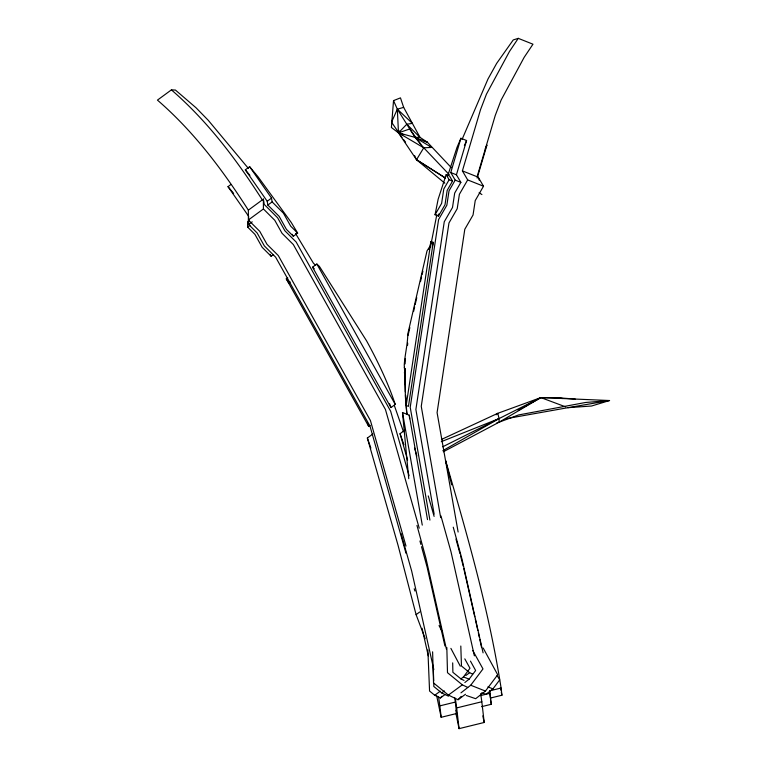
<?xml version="1.0" encoding="UTF-8"?>
<svg xmlns="http://www.w3.org/2000/svg" width="767" height="767" viewBox="0 0 767 767"><rect width="100%" height="100%" fill="white"/><g stroke="black" fill="none" stroke-linecap="round" stroke-linejoin="round"><path stroke-width="1.15" d="M433.806 683.081L433.796 686.475L441.687 692.927L448.474 696.177M405.302 384.871L405.369 380.576M451.38 167.724L427.353 142.211L420 137.36L403.653 107.38L400.47 97.869L393.529 100.621L391.41 127.485L398.476 132.873L423.758 147.791L449.299 174.694M405.11 363.884L405.35 358.457M407.584 345.265L407.68 343.108M430.968 241.48L406.184 405.465L408.447 406.366L433.23 242.382L430.968 241.48L430.028 246.207L427.018 250.886L407.785 334.028C407.689 344.527 404.851 354.661 404.247 365.102C405.475 381.209 404.592 397.805 406.98 413.979M435.052 214.75L438.139 199.238L446.164 174.655L449.558 176.007L452.53 181.089L447.18 190.36L445.004 204.77L438.446 216.102L435.052 214.75L441.61 203.418L443.786 189.008L449.136 179.737L446.164 174.655M430.546 246.38L436.835 214.683M432.291 247.108L433.23 242.382M438.446 216.102L438.887 213.888M444.841 183.236L416.519 159.709L398.476 132.873L398.945 130.563M408.015 335.553L409.846 327.634M413.566 311.546L414.631 306.944M415.158 304.633L416.759 297.73M420.489 281.594L421.562 276.992M422.09 274.682L422.895 271.23M405.34 368.745L404.41 372.8L405.436 376.281M460.862 182.373L455.205 180.13L450.775 172.546L460.919 138.271L466.576 140.524L456.432 174.799L460.862 182.373L454.687 193.083L452.501 207.493L444.266 221.749L415.877 409.53L434.141 514.139M458.129 532.03L437.085 412.636L464.802 229.256L473.047 215.009L475.224 200.59L483.517 186.218L467.678 179.919L462.396 170.888L480.525 109.662L486.441 94.178L509.47 51.485L518.271 38.35L532.969 44.198L524.168 57.333L501.139 100.026L495.233 115.51L477.103 176.736M477.16 178.078L486.94 145.04L485.195 149.114M447.765 175.701L456.998 147.408L460.919 138.271M402.013 137.533L391.544 122.183L392.273 119.988M462.07 139.431L487.975 79.039L496.68 63.354L513.248 39.932L518.271 38.35M464.399 145.596L466.576 140.524M391.544 122.183L397.335 109.163L393.529 100.621M455.205 180.13L449.031 190.83L446.845 205.249L438.609 219.496L410.22 407.287L429.923 520.112M467.678 179.919L459.395 194.291L457.209 208.71L448.973 222.957L421.256 406.337L440.68 517.62M403.653 107.38L397.335 109.163L398.476 132.873L415.014 137.36L431.639 147.446L423.758 147.791L416.519 159.709L445.387 178.059M428.763 249.131L429.951 247.29M460.89 678.929L463.46 676.925L469.979 668.258L464.802 658.863M464.84 682.515L469.116 679.169L475.636 670.511L470.459 661.106M460.957 692.85L470.727 685.228L482.989 668.92L472.827 650.579M466.317 695.477L475.665 698.699L485.434 691.077L497.697 674.768L483.172 648.029M481.647 692.831L485.962 694.317L492.941 688.881L499.701 679.888L497.131 675.545M427.871 649.898L429.568 691.038L434.726 695.266L440.383 697.97L441.974 696.263M432.607 651.816L433.537 682.937L448.388 695.084L458.062 699.725L461.149 696.407M402.761 134.752L398.476 132.873L406.788 124.225L412.397 123.391L397.335 109.163L415.014 137.36L423.758 147.791M496.076 414.784L497.793 413.308L540.86 397.594L556.784 397.69L575.202 399.061M248.441 168.472L208.221 120.266L196.045 107.783L175.442 90.065L171.405 89.873L157.446 100.113C193.715 131.483 222.622 169.89 248.355 210.148L248.383 219.985L259.754 231.337L267.002 244.309L278.296 255.564L370.432 420.565L405.983 546.075M245.315 169.833L249.611 166.679L258.038 176.784L291.134 222.296L297.644 233.101L293.358 236.255L286.407 229.333L279.169 216.371L267.836 205.057L267.213 201.27L245.315 169.833L249.917 175.346M406.011 553.295L369.991 426.116L275.631 257.156L264.347 245.9L257.098 232.928L248.633 224.472L248.604 216.217L228.01 186.659L230.694 184.684M248.355 210.148L263.388 199.113L264.27 204.463L277.644 217.828L284.893 230.79L296.177 242.046L390.662 411.237L409.108 475.732M267.213 201.27L271.508 198.116L249.611 166.679M267.836 205.057L272.132 201.903L271.508 198.116M248.383 219.985L263.417 208.95L263.388 199.113M249.198 220.33L247.588 221.51L247.607 227.051L254.941 234.376L262.18 247.338L271.163 256.293L273.579 254.519M248.633 224.472L252.209 221.845M247.607 227.051L250.023 225.277M370.116 425.321L368.678 426.375L286.283 278.833L287.721 277.779M290.242 281.968L288.814 283.023L286.283 278.833M312.553 267.184L316.848 264.03L319.408 266.398L366.597 340.893C377.805 361.362 387.805 382.167 395.254 404.43L390.959 407.584L312.553 267.184L314.259 268.757M425.186 638.671L416.097 614.655L398.063 545.356L367.355 438.034L372.877 433.988M407.613 460.095L400.058 433.7L404.832 430.201M416.097 614.655L419.77 611.951M434.726 695.266L440.248 691.211M441.687 692.927L444.371 690.962M465.837 675.497L469.653 672.697L472.616 674.116M440.383 697.97L444.975 694.595M448.388 695.084L462.338 684.845L467.717 687.414M458.062 699.725L465.502 694.26M443.316 451.773L499.164 422.157L540.86 397.594L609.554 400.527L591.578 406.011L567.858 407.699L506.162 418.705M442.875 450.632L499.058 418.59L540.86 397.594L565.701 406.884M518.128 410.287L540.86 397.594L532.336 401.812M442.751 446.777L499.058 418.59L497.793 413.308L441.543 439.414M441.313 441.667L499.058 418.59L499.164 422.157L496.911 422.751M499.164 422.157L518.559 414.957L585.509 402.493L609.554 400.527L567.858 407.699M402.924 134.311L398.476 132.873L409.741 128.952L420.728 144.186M489.499 690.875L501.091 688.028C489.106 610.81 467.439 535.577 445.637 460.708L451.677 484.821M480.391 695.64L490.055 693.272L489.749 691.077M455.32 702.073L456.624 713.502L441.159 717.298L439.855 705.87L455.32 702.073L454.697 697.615M501.091 688.028L501.925 695.228L490.324 698.075L489.73 692.937M481.82 701.747L484.198 722.476L459.059 728.65L456.681 707.922L481.82 701.747L480.669 693.56M481.647 706.656L491.321 704.279L490.055 693.272M556.784 397.69L562.652 398.504M398.476 132.873L400.748 133.353M424.017 141.138L427.353 142.211L415.014 137.36L420 137.36L406.788 124.225M462.396 170.888L478.234 177.187L483.517 186.218M450.775 172.546L456.432 174.799M449.136 179.737L452.53 181.089M408.763 478.694L402.493 412.502L409.281 415.206L427.507 519.614M463.46 676.925L469.116 679.169M487.917 686.877L492.941 688.881M470.727 685.228L485.434 691.077M429.491 146.507L431.639 147.446M464.025 680.425L461.063 679.006L452.885 672.304L452.683 662.88M445.186 177.839L416.519 159.709L414.573 155.596M479.126 192.738L481.906 194.559M469.653 672.697L461.466 666.005L460.804 646.025M462.338 684.845L447.497 672.688L446.825 647.521M171.405 89.873C207.675 121.244 236.572 159.651 262.314 199.899M315.668 265.257L313.454 263.225L295.554 233.504M297.644 233.101L290.703 226.179L283.464 213.216L272.132 201.903M263.417 208.95L274.787 220.302L282.026 233.273L293.32 244.539L385.456 409.53L419.223 528.166M228.01 186.659L233.628 193.38M403.432 139.393L405.561 142.183M292.169 234.29L293.358 236.255M269.984 254.328L271.163 256.293M460.305 666.187L450.881 648.364M316.848 264.03L395.254 404.43M439.031 625.565L442.262 631.787M394.468 405.877L403.49 431.754M389.626 403.778L390.959 407.584M400.058 433.7L403.95 444.87M367.518 423.029L368.678 426.375M367.355 438.034L370.873 448.129M440.939 515.884L451.034 551.924L474.37 655.814M400.988 533.439L411.658 570.984L433.815 669.581M478.234 177.187L479.298 180.312M414.218 588.759L414.928 591.021M404.324 367.278L405.043 369.723L405.34 391.822M414.573 448.101L416.855 456.068M428.254 495.913L434.112 516.402M453.249 527.188L461.974 559.047L483.085 652.851M455.991 539.105L459.999 553.755M460.622 556.008L463.249 566.209M416.97 525.443L425.906 558.098L446.432 649.227M419.952 540.994L420.882 544.407M421.505 546.689L427.123 567.187L444.918 645.939M422.071 628.278L428.293 655.852M463.776 568.51L474.754 616.764M475.272 619.065L477.841 630.512M478.34 632.785L479.337 637.329M479.845 639.601L481.59 647.569M500.372 687.798L500.861 690.108M436.653 695.688L441.159 717.298M422.272 525.107L402.493 412.502M501.311 692.265L501.925 695.228M490.468 700.166L491.321 704.279M482.827 715.851L484.198 722.476M455.962 710.261L456.624 713.502M455.876 713.185L459.059 728.65M455.368 698.555L456.681 707.922M438.599 696.954L439.855 705.87M409.281 415.206L409.616 418.744M406.846 414.046L405.676 395.321M433.173 667.664L433.748 680.76M405.465 395.226L405.628 399.751"/></g></svg>
